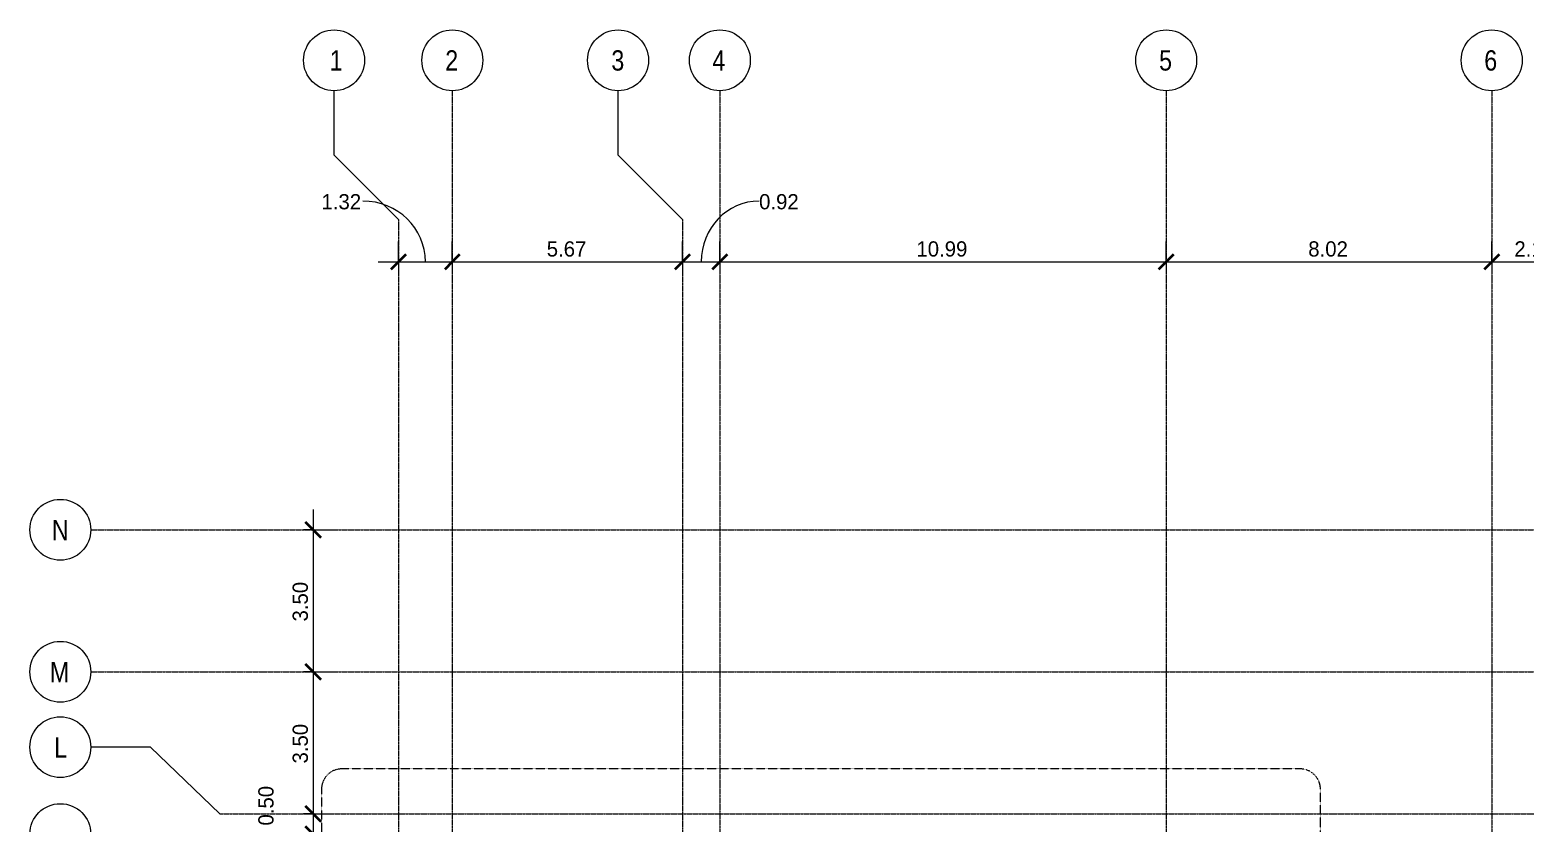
# Model space of a CAD drawing. Header units: centimetres. Extents: x -14155 to 6577, y -1225 to 8033.
# Drawn here: x -14155 to -10476, y 6080 to 8033 of the extents above; entities that cross this region are included whole.
import ezdxf

# ---------------------------------------------------------------- set-up
doc = ezdxf.new("R2010")
doc.units = ezdxf.units.CM
doc.linetypes.add('Dash dot', pattern=[1.5875, 0.635, -0.47625, 0, -0.47625])
doc.linetypes.add('Grid Line', pattern=[2.2225, 1.27, -0.3175, 0.3175, -0.3175])
for name, color, linetype, lineweight in [('A-ANNO-DIMS', 7, 'Continuous', 9), ('A-ANNO-DIMS-250', 7, 'Continuous', 9), ('A-ANNO-SYMB', 7, 'Continuous', 9), ('S-GRID', 7, 'Continuous', 9), ('S-GRID-IDEN', 7, 'Continuous', 9)]:
    doc.layers.add(name, color=color, linetype=linetype, lineweight=lineweight)
doc.styles.add('Century Gothic', font='GOTHIC.TTF', dxfattribs={"height": 37.5})
doc.styles.add('Saira Condensed', font='SairaCondensed-Regular.ttf', dxfattribs={"height": 50})
doc.dimstyles.new('FCA_N_Cotas_E100', dxfattribs={"dimscale": 30.48, "dimtxt": 39.15631, "dimasz": 1.230315, "dimexe": 1.64042, "dimexo": 1.64042, "dimgap": 0.082021, "dimtad": 1, "dimlfac": 0.01, "dimrnd": 0.01, "dimzin": 0, "dimdsep": 46, "dimtxsty": 'Century Gothic', "dimblk1": 'OBLIQUE', "dimblk2": 'OBLIQUE', "dimsah": 1, "dimcen": 0.09, "dimdle": 1.64042, "dimadec": 3, "dimazin": 2, "dimtfac": 1, "dimtdec": 4, "dimtix": 1, "dimtmove": 0, "dimatfit": 3, "dimfxl": 1, "dimtvp": 1, "dimtolj": 1, "dimtzin": 0, "dimarcsym": 2})
doc.dimstyles.new('FCA_N_Cotas_E100_1', dxfattribs={"dimscale": 30.48, "dimtxt": 39.15631, "dimasz": 1.230315, "dimexe": 1.64042, "dimexo": 1.64042, "dimgap": 0.082021, "dimtad": 1, "dimlfac": 0.01, "dimrnd": 0.01, "dimzin": 0, "dimdsep": 46, "dimtxsty": 'Century Gothic', "dimblk1": 'OBLIQUE', "dimblk2": 'OBLIQUE', "dimsah": 1, "dimcen": 0.09, "dimdle": 1.64042, "dimadec": 3, "dimazin": 2, "dimtfac": 1, "dimtdec": 4, "dimtix": 1, "dimtmove": 2, "dimatfit": 3, "dimfxl": 1, "dimtvp": 1, "dimtolj": 1, "dimtzin": 0, "dimarcsym": 2})
doc.dimstyles.new('FCA_N_Cotas_E100_2', dxfattribs={"dimscale": 30.48, "dimtxt": 39.15631, "dimasz": 1.230315, "dimexe": 1.64042, "dimexo": 1.64042, "dimgap": 0.082021, "dimtad": 1, "dimlfac": 0.01, "dimrnd": 0.01, "dimzin": 0, "dimdsep": 46, "dimtxsty": 'Century Gothic', "dimblk1": 'OBLIQUE', "dimblk2": 'OBLIQUE', "dimsah": 1, "dimcen": 0.09, "dimdle": 1.64042, "dimadec": 3, "dimazin": 2, "dimtfac": 1, "dimtdec": 4, "dimtix": 1, "dimtmove": 1, "dimatfit": 3, "dimfxl": 1, "dimtvp": 1, "dimtolj": 1, "dimtzin": 0, "dimarcsym": 2})

# ---------------------------------------------------------------- blocks, each defined once
blk = doc.blocks.new('Grid - 3mm-1819951-N01 - Planta')
at = {"layer": 'S-GRID-IDEN', "color": 253, "true_color": 0xaaaaaa}
blk.add_circle((0, 0), 0.3, dxfattribs=at)
blk = doc.blocks.new('DIMBLOCK1-N01 - Planta')
at = {"layer": 'A-ANNO-DIMS-250'}
for p, q in [((-13457.8, 6850.4), (-13457.8, 6450.4)), ((-13457.8, 6800.4), (-13481.3, 6800.4)), ((-13457.8, 6800.4), (-13407.8, 6800.4)), ((-13457.8, 6450.4), (-13481.3, 6450.4)), ((-13457.8, 6450.4), (-13407.8, 6450.4))]:
    blk.add_line(p, q, dxfattribs=at)
at = {"layer": 'A-ANNO-DIMS-250', "lineweight": 35}
for p, q in [((-13457.8, 6800.4), (-13476.5, 6819.2)), ((-13457.8, 6800.4), (-13439, 6781.7)), ((-13457.8, 6450.4), (-13476.5, 6469.2)), ((-13457.8, 6450.4), (-13439, 6431.7))]:
    blk.add_line(p, q, dxfattribs=at)
at = {"layer": 'A-ANNO-DIMS-250', "color": 0, "insert": (-13508.4, 6574.5), "char_height": 37.5, "width": 122.317, "attachment_point": 1, "rotation": 90, "line_spacing_factor": 0.984502, "style": 'Century Gothic'}
blk.add_mtext('3.50', dxfattribs=at)
blk = doc.blocks.new('_Oblique')
at = {"color": 0, "linetype": 'ByBlock', "lineweight": -2}
blk.add_line((-0.5, -0.5), (0.5, 0.5), dxfattribs=at)
blk = doc.blocks.new('DIMBLOCK2-N01 - Planta')
at = {"layer": 'A-ANNO-DIMS-250'}
for p, q in [((-13457.8, 6450.4), (-13481.3, 6450.4)), ((-13457.8, 6450.4), (-13457.8, 6100.4)), ((-13457.8, 6450.4), (-13407.8, 6450.4)), ((-13457.8, 6100.4), (-13481.3, 6100.4)), ((-13457.8, 6100.4), (-13407.8, 6100.4))]:
    blk.add_line(p, q, dxfattribs=at)
at = {"layer": 'A-ANNO-DIMS-250', "lineweight": 35}
for p, q in [((-13457.8, 6450.4), (-13476.5, 6469.2)), ((-13457.8, 6450.4), (-13439, 6431.7)), ((-13457.8, 6100.4), (-13476.5, 6119.2)), ((-13457.8, 6100.4), (-13439, 6081.7))]:
    blk.add_line(p, q, dxfattribs=at)
at = {"layer": 'A-ANNO-DIMS-250', "color": 0, "insert": (-13508.4, 6224.5), "char_height": 37.5, "width": 122.317, "attachment_point": 1, "rotation": 90, "line_spacing_factor": 0.984502, "style": 'Century Gothic'}
blk.add_mtext('3.50', dxfattribs=at)
blk = doc.blocks.new('DIMBLOCK3-N01 - Planta')
at = {"layer": 'A-ANNO-DIMS-250', "lineweight": 35}
for p, q in [((-13457.8, 6100.4), (-13476.5, 6119.2)), ((-13457.8, 6100.4), (-13439, 6081.7)), ((-13457.8, 6050.4), (-13476.5, 6069.2)), ((-13457.8, 6050.4), (-13439, 6031.7))]:
    blk.add_line(p, q, dxfattribs=at)
at = {"layer": 'A-ANNO-DIMS-250'}
for p, q in [((-13457.8, 6100.4), (-13481.3, 6100.4)), ((-13457.8, 6100.4), (-13457.8, 6050.4)), ((-13457.8, 6100.4), (-13407.8, 6100.4)), ((-13457.8, 6050.4), (-13481.3, 6050.4)), ((-13457.8, 6050.4), (-13407.8, 6050.4))]:
    blk.add_line(p, q, dxfattribs=at)
at = {"layer": 'A-ANNO-DIMS-250', "color": 0, "insert": (-13592.9, 6071.6), "char_height": 37.5, "width": 122.317, "attachment_point": 1, "rotation": 90, "line_spacing_factor": 0.984502, "style": 'Century Gothic'}
blk.add_mtext('0.50', dxfattribs=at)
blk = doc.blocks.new('DIMBLOCK15-N01 - Planta')
at = {"layer": 'A-ANNO-DIMS-250'}
for p, q in [((-13247.6, 7460.9), (-13247.6, 7510.9)), ((-13115.2, 7460.9), (-13115.2, 7510.9)), ((-13297.6, 7460.9), (-13115.2, 7460.9)), ((-13247.6, 7460.9), (-13247.6, 7437.4)), ((-13115.2, 7460.9), (-13115.2, 7437.4))]:
    blk.add_line(p, q, dxfattribs=at)
at = {"layer": 'A-ANNO-DIMS-250', "lineweight": 35}
for p, q in [((-13247.6, 7460.9), (-13228.8, 7479.6)), ((-13115.2, 7460.9), (-13096.4, 7479.6)), ((-13247.6, 7460.9), (-13266.3, 7442.1)), ((-13115.2, 7460.9), (-13133.9, 7442.1))]:
    blk.add_line(p, q, dxfattribs=at)
at = {"layer": 'A-ANNO-DIMS-250'}
blk.add_ellipse((-13335.3, 7460.9), major_axis=(154, 0), ratio=0.972234, start_param=0, end_param=1.570796, dxfattribs=at)
at = {"layer": 'A-ANNO-DIMS-250', "color": 0, "insert": (-13437.3, 7627.8), "char_height": 37.5, "width": 122.317, "attachment_point": 1, "line_spacing_factor": 0.984502, "style": 'Century Gothic'}
blk.add_mtext('1.32', dxfattribs=at)
blk = doc.blocks.new('DIMBLOCK16-N01 - Planta')
at = {"layer": 'A-ANNO-DIMS-250'}
for p, q in [((-13115.2, 7460.9), (-13115.2, 7510.9)), ((-12548.3, 7460.9), (-12548.3, 7510.9)), ((-13115.2, 7460.9), (-12548.3, 7460.9)), ((-13115.2, 7460.9), (-13115.2, 7437.4)), ((-12548.3, 7460.9), (-12548.3, 7437.4))]:
    blk.add_line(p, q, dxfattribs=at)
at = {"layer": 'A-ANNO-DIMS-250', "lineweight": 35}
for p, q in [((-13115.2, 7460.9), (-13096.4, 7479.6)), ((-12548.3, 7460.9), (-12529.6, 7479.6)), ((-13115.2, 7460.9), (-13133.9, 7442.1)), ((-12548.3, 7460.9), (-12567.1, 7442.1))]:
    blk.add_line(p, q, dxfattribs=at)
at = {"layer": 'A-ANNO-DIMS-250', "color": 0, "insert": (-12882.7, 7511.4), "char_height": 37.5, "width": 122.317, "attachment_point": 1, "line_spacing_factor": 0.984502, "style": 'Century Gothic'}
blk.add_mtext('5.67', dxfattribs=at)
blk = doc.blocks.new('DIMBLOCK17-N01 - Planta')
at = {"layer": 'A-ANNO-DIMS-250'}
for p, q in [((-12548.3, 7460.9), (-12548.3, 7510.9)), ((-12456.4, 7460.9), (-12456.4, 7510.9)), ((-12548.3, 7460.9), (-12456.4, 7460.9)), ((-12548.3, 7460.9), (-12548.3, 7437.4)), ((-12456.4, 7460.9), (-12456.4, 7437.4))]:
    blk.add_line(p, q, dxfattribs=at)
at = {"layer": 'A-ANNO-DIMS-250', "lineweight": 35}
for p, q in [((-12548.3, 7460.9), (-12529.6, 7479.6)), ((-12456.4, 7460.9), (-12437.6, 7479.6)), ((-12548.3, 7460.9), (-12567.1, 7442.1)), ((-12456.4, 7460.9), (-12475.1, 7442.1))]:
    blk.add_line(p, q, dxfattribs=at)
at = {"layer": 'A-ANNO-DIMS-250'}
blk.add_ellipse((-12359.8, 7460.9), major_axis=(0, 149.7), ratio=0.951976, start_param=0, end_param=1.570796, dxfattribs=at)
at = {"layer": 'A-ANNO-DIMS-250', "color": 0, "insert": (-12359.8, 7627.8), "char_height": 37.5, "width": 122.317, "attachment_point": 1, "line_spacing_factor": 0.984502, "style": 'Century Gothic'}
blk.add_mtext('0.92', dxfattribs=at)
blk = doc.blocks.new('DIMBLOCK18-N01 - Planta')
at = {"layer": 'A-ANNO-DIMS-250'}
for p, q in [((-12456.4, 7460.9), (-12456.4, 7510.9)), ((-11357.4, 7460.9), (-11357.4, 7510.9)), ((-12456.4, 7460.9), (-11357.4, 7460.9)), ((-12456.4, 7460.9), (-12456.4, 7437.4)), ((-11357.4, 7460.9), (-11357.4, 7437.4))]:
    blk.add_line(p, q, dxfattribs=at)
at = {"layer": 'A-ANNO-DIMS-250', "lineweight": 35}
for p, q in [((-12456.4, 7460.9), (-12437.6, 7479.6)), ((-11357.4, 7460.9), (-11338.6, 7479.6)), ((-12456.4, 7460.9), (-12475.1, 7442.1)), ((-11357.4, 7460.9), (-11376.1, 7442.1))]:
    blk.add_line(p, q, dxfattribs=at)
at = {"layer": 'A-ANNO-DIMS-250', "color": 0, "insert": (-11972.4, 7511.4), "char_height": 37.5, "width": 157.371, "attachment_point": 1, "line_spacing_factor": 0.984502, "style": 'Century Gothic'}
blk.add_mtext('10.99', dxfattribs=at)
blk = doc.blocks.new('DIMBLOCK19-N01 - Planta')
at = {"layer": 'A-ANNO-DIMS-250'}
for p, q in [((-11357.4, 7460.9), (-11357.4, 7510.9)), ((-10555.8, 7460.9), (-10555.8, 7510.9)), ((-11357.4, 7460.9), (-10555.8, 7460.9)), ((-11357.4, 7460.9), (-11357.4, 7437.4)), ((-10555.8, 7460.9), (-10555.8, 7437.4))]:
    blk.add_line(p, q, dxfattribs=at)
at = {"layer": 'A-ANNO-DIMS-250', "lineweight": 35}
for p, q in [((-11357.4, 7460.9), (-11338.6, 7479.6)), ((-10555.8, 7460.9), (-10537, 7479.6)), ((-11357.4, 7460.9), (-11376.1, 7442.1)), ((-10555.8, 7460.9), (-10574.5, 7442.1))]:
    blk.add_line(p, q, dxfattribs=at)
at = {"layer": 'A-ANNO-DIMS-250', "color": 0, "insert": (-11007.5, 7511.4), "char_height": 37.5, "width": 122.317, "attachment_point": 1, "line_spacing_factor": 0.984502, "style": 'Century Gothic'}
blk.add_mtext('8.02', dxfattribs=at)
blk = doc.blocks.new('DIMBLOCK20-N01 - Planta')
at = {"layer": 'A-ANNO-DIMS-250'}
for p, q in [((-10555.8, 7460.9), (-10555.8, 7510.9)), ((-10342.2, 7460.9), (-10342.2, 7510.9)), ((-10555.8, 7460.9), (-10342.2, 7460.9)), ((-10555.8, 7460.9), (-10555.8, 7437.4)), ((-10342.2, 7460.9), (-10342.2, 7437.4))]:
    blk.add_line(p, q, dxfattribs=at)
at = {"layer": 'A-ANNO-DIMS-250', "lineweight": 35}
for p, q in [((-10555.8, 7460.9), (-10537, 7479.6)), ((-10342.2, 7460.9), (-10323.5, 7479.6)), ((-10555.8, 7460.9), (-10574.5, 7442.1)), ((-10342.2, 7460.9), (-10361, 7442.1))]:
    blk.add_line(p, q, dxfattribs=at)
at = {"layer": 'A-ANNO-DIMS-250', "color": 0, "insert": (-10500, 7511.4), "char_height": 37.5, "width": 122.317, "attachment_point": 1, "line_spacing_factor": 0.984502, "style": 'Century Gothic'}
blk.add_mtext('2.14', dxfattribs=at)

msp = doc.modelspace()

# ---------------------------------------------------------------- linework, layer by layer
at = {"layer": 'A-ANNO-SYMB', "linetype": 'Dash dot'}
for p, q in [((-11027.515, 6211.129), (-13387.321, 6211.129)), ((-13437.321, 6161.129), (-13437.321, 1173.592)), ((-10977.515, 1173.592), (-10977.515, 6161.129))]:
    msp.add_line(p, q, dxfattribs=at)
for centre, start, end in [((-13387.321, 6161.129), 90, 180), ((-11027.515, 6161.129), 0, 90)]:
    msp.add_arc(centre, 50, start, end, dxfattribs=at)
at = {"layer": 'S-GRID', "color": 253, "true_color": 0xaaaaaa}
for p, q in [((-13406.341, 7723.824), (-13406.341, 7882.574)), ((-12707.054, 7723.824), (-12707.054, 7882.574)), ((-13247.591, 7565.074), (-13406.341, 7723.824)), ((-12548.304, 7565.074), (-12707.054, 7723.824)), ((-13858.115, 6264.7), (-14005.363, 6264.7)), ((-13687.863, 6100.445), (-13858.115, 6264.7))]:
    msp.add_line(p, q, dxfattribs=at)
at = {"layer": 'S-GRID', "color": 253, "linetype": 'Grid Line', "true_color": 0xaaaaaa}
for p, q in [((-13115.164, 7882.574), (-13115.164, -1075.311)), ((-12456.389, 7882.574), (-12456.389, -1075.311)), ((-11357.354, 7882.574), (-11357.354, -1075.311)), ((-10555.8, 7882.574), (-10555.8, -1075.311)), ((-13247.591, 7565.074), (-13247.591, -757.811)), ((-12548.304, 7565.074), (-12548.304, -757.811)), ((-14005.363, 6800.445), (2922.583, 6800.445)), ((-14005.363, 6450.445), (2922.583, 6450.445)), ((-13687.863, 6100.445), (2728.022, 6100.445))]:
    msp.add_line(p, q, dxfattribs=at)

# ---------------------------------------------------------------- block references
at = {"layer": 'S-GRID-IDEN', "color": 253, "true_color": 0xaaaaaa, "xscale": 249.9999999999999, "yscale": 249.9999999999999, "zscale": 249.9999999999999}
for p, rotation in [((-13406.341, 7957.574), 180), ((-13115.164, 7957.574), 180), ((-12707.054, 7957.574), 180), ((-12456.389, 7957.574), 180), ((-11357.354, 7957.574), 180), ((-10555.8, 7957.574), 180), ((-14080.363, 6800.445), 269.9999999999996), ((-14080.363, 6450.445), 269.9999999999996), ((-14080.363, 6264.7), 269.9999999999996), ((-14080.363, 6050.445), 269.9999999999996)]:
    msp.add_blockref('Grid - 3mm-1819951-N01 - Planta', p, dxfattribs=dict(at, rotation=rotation))

# ---------------------------------------------------------------- texts
at = {"layer": 'S-GRID-IDEN', "color": 253, "true_color": 0xaaaaaa, "char_height": 50, "attachment_point": 1, "style": 'Saira Condensed'}
for s, insert, width in [('1', (-13417.156, 7982.204), 24.05062), ('2', (-13132.605, 7982.204), 40.08437), ('3', (-12723.62, 7982.204), 38.08016), ('4', (-12474.705, 7982.204), 42.08859), ('5', (-11374.795, 7982.204), 40.08437), ('6', (-10574.115, 7982.204), 42.08859), ('N', (-14101.203, 6824.793), 48.10125), ('M', (-14106.203, 6474.793), 60.12656), ('L', (-14095.453, 6289.048), 34.07172)]:
    msp.add_mtext(s, dxfattribs=dict(at, insert=insert, width=width))

# ---------------------------------------------------------------- dimensions: what is measured, and where the dimension line sits
at = {"layer": 'A-ANNO-DIMS'}
for base, p1, p2, override, picture, middle in [((-13115.164, 7460.861), (-13247.591, 7487.378), (-13115.164, 7487.378), {"dimpost": '<>', "dimfxl": 132.426263}, 'DIMBLOCK15-N01 - Planta', (-13376.11, 7602.847)), ((-12456.389, 7460.861), (-12548.304, 7487.378), (-12456.389, 7487.378), {"dimpost": '<>', "dimfxl": 91.915084}, 'DIMBLOCK17-N01 - Planta', (-12298.691, 7602.847))]:
    dim = msp.add_linear_dim(base=base, p1=p1, p2=p2, dimstyle='FCA_N_Cotas_E100_2', override=override, dxfattribs=at)
    dim.commit()
    dim.dimension.update_dxf_attribs({"geometry": picture, "text_midpoint": middle, "dimtype": 160})
for base, p1, p2, override, picture, middle in [((-12548.304, 7460.861), (-13115.164, 7487.378), (-12548.304, 7487.378), {"dimpost": '<>', "dimfxl": 566.859958}, 'DIMBLOCK16-N01 - Planta', (-12831.734, 7483.054)), ((-11357.354, 7460.861), (-12456.389, 7487.378), (-11357.354, 7487.378), {"dimpost": '<>', "dimfxl": 1099.035067}, 'DIMBLOCK18-N01 - Planta', (-11906.872, 7483.054)), ((-10555.8, 7460.861), (-11357.354, 7487.378), (-10555.8, 7487.378), {"dimpost": '<>', "dimfxl": 801.554435}, 'DIMBLOCK19-N01 - Planta', (-10956.577, 7483.054)), ((-10342.235, 7460.861), (-10555.8, 7487.378), (-10342.235, 7487.378), {"dimpost": '<>', "dimfxl": 213.564613}, 'DIMBLOCK20-N01 - Planta', (-10449.017, 7482.94))]:
    dim = msp.add_linear_dim(base=base, p1=p1, p2=p2, dimstyle='FCA_N_Cotas_E100', override=override, dxfattribs=at)
    dim.commit()
    dim.dimension.update_dxf_attribs({"geometry": picture, "text_midpoint": middle})
for base, p1, p2, picture, middle in [((-13457.786, 6450.445), (-13431.27, 6800.445), (-13431.27, 6450.445), 'DIMBLOCK1-N01 - Planta', (-13479.979, 6625.445)), ((-13457.786, 6100.445), (-13431.27, 6450.445), (-13431.27, 6100.445), 'DIMBLOCK2-N01 - Planta', (-13479.979, 6275.445))]:
    dim = msp.add_linear_dim(base=base, p1=p1, p2=p2, angle=90, dimstyle='FCA_N_Cotas_E100', override={"dimpost": '<>', "dimfxl": 350}, dxfattribs=at)
    dim.commit()
    dim.dimension.update_dxf_attribs({"geometry": picture, "text_midpoint": middle})
dim = msp.add_linear_dim(base=(-13457.786, 6050.445), p1=(-13431.27, 6100.445), p2=(-13431.27, 6050.445), angle=90, dimstyle='FCA_N_Cotas_E100_1', override={"dimpost": '<>', "dimfxl": 50}, dxfattribs=at)
dim.commit()
dim.dimension.update_dxf_attribs({"geometry": 'DIMBLOCK3-N01 - Planta', "text_midpoint": (-13567.918, 6132.794), "dimtype": 160, "text_rotation": 90})

doc.saveas('drawing.dxf')
